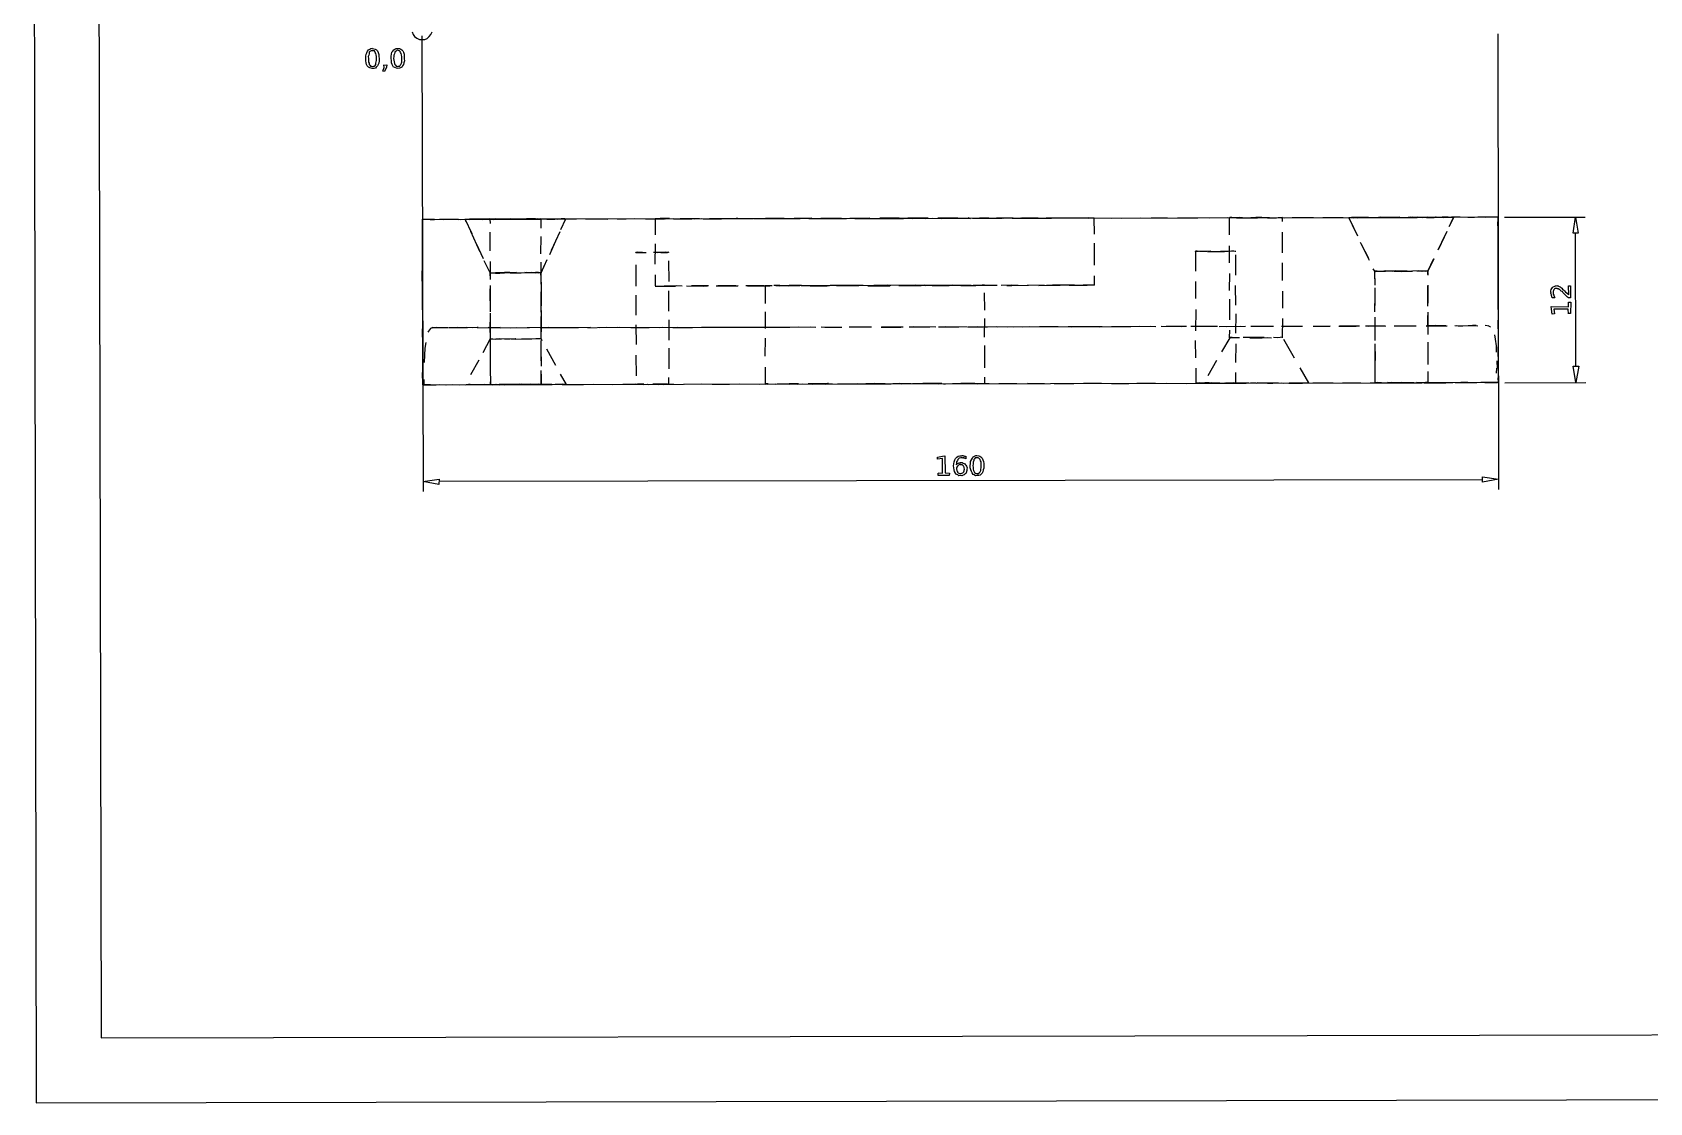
# Model space of a CAD drawing. Header units: millimetres. Extents: x 0 to 500, y -1 to 330.
# Drawn here: x -0.3 to 250, y -0.5 to 165.2 of the extents above; entities that cross this region are included whole.
import ezdxf

# ---------------------------------------------------------------- set-up
doc = ezdxf.new("R2010")
doc.units = ezdxf.units.MM

msp = doc.modelspace()

# ---------------------------------------------------------------- linework, layer by layer
for points in [[(0.29, -0.51), (500.33, 0.45), (499.69, 330.45), (-0.32, 329.51)], [(10.33, 9.51), (490.29, 10.46), (489.73, 320.47), (9.67, 319.52)], [(238.16, 134.06), (238.52, 136.58), (238.95, 134.08)], [(239.03, 113.47), (238.57, 110.97), (238.18, 113.49)], [(62.62, 95.2), (60.11, 95.66), (62.64, 96.02)], [(224.13, 96.36), (226.61, 95.98), (224.15, 95.55)]]:
    msp.add_lwpolyline(points, close=True)
for points in [[(58.47, 165.25), (58.6, 164.82), (58.85, 164.53), (59.18, 164.26), (59.59, 164.08), (59.98, 164.06), (60.43, 164.08), (60.81, 164.22), (61.12, 164.5), (61.37, 164.85), (61.54, 165.23)], [(59.98, 164.62), (60.16, 94.11)], [(226.53, 164.96), (226.62, 94.42)], [(52.3, 162.66), (52.52, 162.63), (52.73, 162.57), (52.95, 162.47), (53.08, 162.28), (53.19, 162.07), (53.31, 161.75), (53.31, 161.45), (53.34, 161.12), (53.34, 160.76), (53.3, 160.42), (53.2, 160.17), (53.11, 159.99), (52.92, 159.78), (52.77, 159.63), (52.56, 159.58), (52.29, 159.56), (52.11, 159.6), (51.9, 159.66), (51.73, 159.76), (51.52, 159.98), (51.41, 160.18), (51.37, 160.46), (51.28, 160.78), (51.29, 161.13), (51.3, 161.49), (51.36, 161.79), (51.44, 162.02), (51.55, 162.26), (51.72, 162.48), (51.9, 162.57), (52.06, 162.65), (52.32, 162.71)], [(52.28, 162.33), (52.13, 162.33), (52.04, 162.24), (51.94, 162.21), (51.81, 162.08), (51.81, 161.86), (51.74, 161.63), (51.66, 161.44), (51.69, 161.13), (51.69, 160.82), (51.72, 160.57), (51.79, 160.37), (51.82, 160.21), (51.92, 160.09), (52.04, 159.94), (52.19, 159.92), (52.3, 159.9), (52.47, 159.91), (52.61, 159.94), (52.72, 160.04), (52.82, 160.19), (52.85, 160.39), (52.88, 160.59), (52.96, 160.8), (52.95, 161.08), (52.95, 161.41), (52.91, 161.68), (52.84, 161.89), (52.75, 162.04), (52.69, 162.2), (52.62, 162.28), (52.47, 162.32), (52.33, 162.32)], [(56.27, 162.68), (56.51, 162.68), (56.7, 162.55), (56.87, 162.46), (57.01, 162.3), (57.14, 162.08), (57.24, 161.8), (57.24, 161.49), (57.25, 161.09), (57.28, 160.76), (57.2, 160.43), (57.11, 160.17), (56.98, 160), (56.89, 159.77), (56.67, 159.68), (56.51, 159.61), (56.27, 159.59), (56.04, 159.63), (55.79, 159.7), (55.6, 159.79), (55.46, 159.98), (55.36, 160.2), (55.27, 160.46), (55.25, 160.74), (55.21, 161.15), (55.23, 161.46), (55.28, 161.8), (55.34, 162.09), (55.45, 162.25), (55.61, 162.46), (55.77, 162.57), (56.01, 162.66), (56.22, 162.66)], [(56.26, 162.39), (56.1, 162.36), (55.99, 162.26), (55.83, 162.22), (55.78, 162.05), (55.73, 161.85), (55.64, 161.65), (55.61, 161.41), (55.6, 161.12), (55.64, 160.84), (55.67, 160.59), (55.72, 160.35), (55.76, 160.21), (55.88, 160.1), (56, 159.95), (56.11, 159.94), (56.22, 159.87), (56.36, 159.93), (56.55, 159.93), (56.61, 160.08), (56.71, 160.18), (56.81, 160.38), (56.86, 160.56), (56.85, 160.83), (56.86, 161.13), (56.86, 161.39), (56.81, 161.67), (56.77, 161.9), (56.68, 162.04), (56.63, 162.22), (56.51, 162.32), (56.37, 162.36), (56.23, 162.33)], [(54.08, 160.11), (54.54, 160.14), (54.51, 159.79), (54.18, 159.13), (53.92, 159.15), (54.11, 159.75), (54.08, 160.13)], [(60.03, 136.22), (60.14, 136.22), (60.35, 136.27), (60.76, 136.25), (61.25, 136.21), (61.9, 136.22), (62.7, 136.27), (63.56, 136.23), (64.56, 136.26), (65.7, 136.22), (66.83, 136.27), (68.06, 136.27), (69.35, 136.24), (70.73, 136.25), (72.04, 136.29)], [(60.08, 135.6), (60.06, 136.21)], [(60.11, 110.61), (60.08, 136.27)], [(60.08, 136.25), (60.16, 136.25), (60.36, 136.26), (60.7, 136.26), (61.25, 136.24), (61.87, 136.23), (61.93, 136.26)], [(63.38, 136.21), (63.54, 136.27), (64.58, 136.27), (65.66, 136.27), (65.96, 136.22)], [(66.64, 136.23), (66.87, 136.27), (67.45, 136.28), (68.35, 136.26), (69.35, 136.22)], [(66.65, 136.26), (66.86, 136.27), (67.46, 136.28), (68.36, 136.23), (69.33, 136.28)], [(66.83, 135.86), (66.66, 136.24)], [(67.74, 133.98), (66.67, 136.25)], [(67.28, 136.22), (68.06, 136.24), (69.37, 136.24), (70.69, 136.24), (70.77, 136.28)], [(70.41, 136.28), (69.62, 136.24), (68.37, 136.27), (67.42, 136.25), (67.32, 136.23)], [(70.86, 136.26), (69.61, 136.26), (68.38, 136.24), (67.5, 136.22)], [(73.65, 136.29), (73.61, 136.28), (72.71, 136.26), (71.97, 136.23), (71.39, 136.29), (70.9, 136.24), (70.58, 136.27), (70.49, 136.23)], [(70.5, 136.27), (70.58, 136.25), (70.87, 136.28), (71.33, 136.23), (71.96, 136.23), (72.73, 136.27), (73.48, 136.23)], [(70.5, 136.27), (70.53, 135.57)], [(70.72, 136.26), (71.08, 136.27), (72.7, 136.27), (73.42, 136.23)], [(70.97, 136.23), (71.09, 136.22), (72.71, 136.23), (73.56, 136.28)], [(74.56, 136.24), (74.44, 136.24), (72.73, 136.26), (71.94, 136.27)], [(72.04, 136.26), (75.09, 136.23)], [(72.08, 136.29), (214.04, 136.53)], [(75.13, 136.25), (74.46, 136.24), (72.69, 136.25), (72.45, 136.24)], [(74.79, 136.28), (76.19, 136.28), (77.83, 136.29), (77.96, 136.26)], [(75.14, 136.26), (75.33, 136.29), (76.18, 136.26), (76.9, 136.26), (77.58, 136.28), (78.02, 136.27), (78.33, 136.24), (78.4, 136.27)], [(75.16, 136.23), (76.2, 136.25), (77.83, 136.27), (78.08, 136.26)], [(78.4, 136.27), (78.34, 136.28), (77.99, 136.27), (77.55, 136.3), (76.96, 136.29), (76.15, 136.28), (75.32, 136.27)], [(79.36, 136.24), (79.32, 136.25), (77.81, 136.28), (76.17, 136.26), (76, 136.24)], [(76.39, 136.27), (79.33, 136.3)], [(79.74, 136.25), (79.32, 136.27), (77.84, 136.29), (76.82, 136.27)], [(78.41, 134.83), (78.45, 136.27)], [(79.32, 136.25), (80.56, 136.27), (81.49, 136.28), (82.09, 136.28), (82.27, 136.26)], [(79.56, 136.28), (80.56, 136.28), (81.45, 136.29), (82.04, 136.25), (82.24, 136.26)], [(82.24, 136.25), (82.08, 136.29), (81.51, 136.28), (80.79, 136.27)], [(80.93, 136.25), (83.91, 136.28)], [(82.25, 136.25), (82.07, 136.28), (81.52, 136.29), (81.17, 136.27)], [(81.5, 134.65), (82.23, 136.3)], [(82.07, 135.84), (82.24, 136.3)], [(85.29, 136.28), (88.73, 136.26)], [(90.27, 136.27), (92.92, 136.33)], [(94.56, 136.29), (97.52, 136.3)], [(96.04, 136.28), (96.94, 136.33), (97.67, 136.29)], [(96.08, 136.34), (96.09, 133.8)], [(98.28, 136.34), (96.87, 136.33), (96.09, 136.3)], [(98.93, 136.28), (99.45, 136.28), (101.76, 136.29)], [(98.98, 136.33), (102.21, 136.3)], [(102.96, 136.29), (99.96, 136.32)], [(103.26, 136.34), (103.49, 136.29), (105.82, 136.32)], [(103.72, 136.31), (106.37, 136.3)], [(107.29, 136.3), (104.47, 136.32)], [(107.33, 136.35), (108.83, 136.33), (109.94, 136.33)], [(107.95, 136.35), (111.17, 136.36)], [(111.8, 136.31), (108.87, 136.34), (108.6, 136.35)], [(111.31, 136.34), (113.84, 136.35)], [(112.88, 136.33), (116.23, 136.36)], [(116.04, 136.34), (115.32, 136.34), (113.17, 136.36)], [(115.21, 136.34), (115.31, 136.37), (118.53, 136.33)], [(117.57, 136.38), (120.86, 136.37)], [(120.31, 136.38), (117.6, 136.37)], [(119.85, 136.37), (122.52, 136.33), (122.73, 136.38)], [(124.91, 136.37), (122.46, 136.36), (121.71, 136.37)], [(122.33, 136.35), (125.67, 136.35)], [(124.4, 136.37), (127.45, 136.39)], [(129.3, 136.38), (126.23, 136.36)], [(126.98, 136.34), (129.88, 136.34)], [(128.88, 136.36), (130.04, 136.37), (132.27, 136.37)], [(133.84, 136.41), (130.84, 136.38)], [(131.53, 136.36), (134.53, 136.35)], [(133.67, 136.41), (136.38, 136.39)], [(138.32, 136.38), (137.64, 136.41), (135.21, 136.38)], [(135.88, 136.36), (138.97, 136.4)], [(137.86, 136.35), (140.57, 136.39)], [(143, 136.41), (139.83, 136.39)], [(140.46, 136.36), (143.82, 136.41)], [(142.01, 136.41), (144.83, 136.37), (144.87, 136.4)], [(147.65, 136.44), (144.81, 136.37), (144.5, 136.43)], [(145.19, 136.41), (148.6, 136.42)], [(146.48, 136.41), (149.8, 136.42)], [(151.49, 136.42), (151.23, 136.42), (148.92, 136.42)], [(149.97, 136.38), (152.65, 136.43)], [(151.35, 136.39), (154.73, 136.39)], [(155.34, 136.41), (152.78, 136.41)], [(154.08, 136.38), (157.4, 136.42)], [(156.41, 136.4), (156.61, 136.44), (159.42, 136.45)], [(159.68, 136.42), (156.66, 136.42), (156.63, 136.4)], [(159.03, 136.43), (162.05, 136.43)], [(160.81, 136.45), (163.2, 136.42), (163.69, 136.43)], [(164.04, 136.42), (163.17, 136.46), (161.22, 136.4)], [(163.44, 136.44), (166.78, 136.42)], [(164.07, 133.95), (164.03, 136.46)], [(168.28, 136.42), (171.23, 136.47)], [(172.87, 136.43), (175.4, 136.47)], [(176.94, 136.48), (180.08, 136.44)], [(181.82, 136.47), (184.59, 136.51)], [(184.91, 136.44), (184.93, 133.8)], [(186.99, 136.45), (186.46, 136.49), (185.8, 136.45), (185.32, 136.49), (185.05, 136.49), (184.96, 136.45)], [(186.04, 136.47), (189.3, 136.47)], [(186.39, 136.48), (186.48, 136.45), (187.26, 136.48), (188.15, 136.5), (189.06, 136.45), (189.1, 136.49)], [(191.14, 136.46), (190.83, 136.45), (190, 136.49), (189.04, 136.49), (188.35, 136.45)], [(190.67, 136.52), (190.88, 136.46), (191.6, 136.46), (192.25, 136.46), (192.77, 136.51), (193.04, 136.47), (193.17, 136.47)], [(190.76, 136.51), (193.43, 136.46)], [(193.18, 136.52), (193.05, 136.46), (192.76, 136.46), (192.51, 136.47)], [(193.19, 135.91), (193.2, 136.47)], [(194.68, 136.5), (197.96, 136.5)], [(199.44, 136.49), (202.55, 136.52)], [(203.45, 136.5), (203.63, 136.5), (204.23, 136.5), (204.71, 136.48)], [(203.46, 136.53), (203.62, 136.5), (204.24, 136.48), (204.99, 136.54)], [(204.55, 134.23), (203.46, 136.53)], [(204.83, 133.62), (203.65, 136.11)], [(206.74, 136.48), (206.48, 136.52), (205.21, 136.53), (204.23, 136.53), (203.91, 136.49)], [(206.44, 136.53), (205.23, 136.49), (204.22, 136.49), (203.93, 136.54)], [(204.19, 136.53), (207.67, 136.5)], [(206.3, 136.52), (206.52, 136.5), (207.99, 136.52), (209.02, 136.54)], [(206.5, 136.53), (206.52, 136.53), (208, 136.52), (209.74, 136.52), (209.88, 136.55)], [(211.32, 136.55), (209.76, 136.51), (208.05, 136.53), (208.02, 136.54)], [(211.36, 136.55), (209.73, 136.5), (208.36, 136.54)], [(209.36, 136.51), (212.62, 136.5)], [(210.7, 136.55), (211.54, 136.5), (213.38, 136.56), (214.05, 136.56)], [(211.62, 136.52), (213.35, 136.56), (214.8, 136.53)], [(215.66, 136.54), (215.1, 136.51), (213.36, 136.54), (212.64, 136.52)], [(215.81, 136.53), (215.09, 136.53), (213.34, 136.53), (212.97, 136.56)], [(226.52, 136.56), (226.51, 136.53), (226.24, 136.57), (225.89, 136.56), (225.33, 136.56), (224.65, 136.52), (223.83, 136.57), (222.89, 136.53), (221.87, 136.52), (220.69, 136.56), (219.45, 136.57), (218.21, 136.51), (216.86, 136.56), (215.44, 136.53), (214.02, 136.57)], [(217.94, 136.52), (216.83, 136.55), (215.45, 136.52), (215.32, 136.52)], [(215.46, 136.5), (216.65, 136.52), (217.91, 136.56), (218.15, 136.51)], [(216.4, 136.5), (216.62, 136.56), (217.89, 136.55), (218.9, 136.55), (219.06, 136.54)], [(219.66, 136.57), (219.48, 136.51), (218.85, 136.52), (217.92, 136.51), (216.96, 136.56)], [(219.66, 136.53), (219.5, 136.53), (218.84, 136.57), (217.89, 136.57), (217.48, 136.53)], [(218.98, 135.11), (219.68, 136.52)], [(219.28, 135.77), (219.67, 136.56)], [(222, 136.52), (221.88, 136.51), (220.7, 136.57), (219.47, 136.56), (219.34, 136.55)], [(226.57, 136.58), (226.44, 136.58), (226.27, 136.58), (225.82, 136.57), (225.29, 136.54), (224.66, 136.58), (223.85, 136.58), (223.39, 136.55)], [(226.52, 135.24), (226.55, 136.54)], [(226.6, 110.92), (226.56, 136.54)], [(227.56, 136.57), (240.04, 136.58)], [(60.06, 131.25), (60.08, 134.14)], [(68.94, 131.24), (67.57, 134.33)], [(70.48, 134.24), (70.51, 131.36)], [(78.39, 130.86), (78.43, 133.54)], [(79.76, 130.76), (80.85, 133.24)], [(80.01, 131.44), (81.35, 134.33)], [(193.2, 131.04), (193.2, 134.22)], [(217.26, 131.5), (218.43, 133.87)], [(217.35, 131.66), (218.64, 134.37)], [(226.6, 130.41), (226.55, 133.69)], [(238.59, 113.45), (238.55, 134.06)], [(69.52, 130.09), (68.43, 132.41)], [(93.05, 131.13), (93.11, 131.1), (93.33, 131.09), (93.69, 131.09), (94.22, 131.11), (94.69, 131.07)], [(94.09, 131.12), (93.7, 131.11), (93.39, 131.12), (93.13, 131.1), (93.07, 131.07)], [(98.21, 131.09), (98.12, 131.12), (97.96, 131.09), (97.74, 131.13), (97.39, 131.1), (97.02, 131.1), (96.56, 131.08), (96.09, 131.07), (95.8, 131.08)], [(96.09, 132.45), (96.04, 129.29)], [(96.38, 131.08), (96.57, 131.12), (96.96, 131.1), (97.37, 131.09), (97.74, 131.08), (97.99, 131.11), (98.14, 131.13), (98.16, 131.11)], [(164.09, 129.14), (164.06, 132.51)], [(179.68, 131.25), (179.76, 131.28), (179.97, 131.3), (180.17, 131.3)], [(179.72, 131.27), (179.69, 128.19)], [(182.06, 131.27), (181.45, 131.23), (180.84, 131.24), (180.34, 131.26), (179.97, 131.28), (179.73, 131.28), (179.7, 131.24)], [(181.55, 131.26), (182.14, 131.26), (182.82, 131.26), (183.5, 131.25), (184.2, 131.24), (184.48, 131.28)], [(185.93, 131.25), (185.87, 131.25), (185.65, 131.3), (185.26, 131.27), (184.75, 131.26), (184.18, 131.26), (183.63, 131.27)], [(184.9, 132.12), (184.91, 129.49)], [(185.96, 127.57), (185.97, 130.72)], [(206.66, 129.85), (205.27, 132.64)], [(206.53, 130.14), (205.37, 132.45)], [(215.66, 128.22), (216.6, 130.17)], [(215.7, 128.24), (216.63, 130.18)], [(60.04, 126.63), (60.08, 129.89)], [(70.53, 127.96), (69.6, 129.82)], [(70.52, 127.95), (70.05, 128.87)], [(70.48, 127.93), (70.64, 127.9), (70.94, 127.93), (71.34, 127.95), (71.99, 127.94), (72.75, 127.95), (73.04, 127.97)], [(70.49, 127.96), (70.53, 126.93)], [(70.5, 127.95), (70.51, 127.61)], [(70.54, 129.69), (70.52, 127.12)], [(70.54, 127.91), (70.59, 127.94), (70.9, 127.92), (71.39, 127.91), (72.01, 127.91), (72.16, 127.97)], [(74.2, 127.94), (73.56, 127.97), (72.78, 127.97), (71.98, 127.94), (71.38, 127.96), (71.37, 127.96)], [(74.62, 127.98), (74.49, 127.95), (73.62, 127.95), (72.77, 127.94), (72.03, 127.95), (71.68, 127.94)], [(73.65, 127.92), (74.46, 127.93), (75.33, 127.92), (76.22, 127.97), (76.22, 127.92)], [(74.62, 127.96), (75.34, 127.96), (76.17, 127.98), (76.94, 127.98), (77.51, 127.96)], [(78.4, 127.94), (78.31, 127.92), (78.05, 127.94), (77.57, 127.95), (76.97, 127.97), (76.22, 127.92), (75.88, 127.98)], [(78.45, 127.97), (78.33, 127.93), (78.02, 127.98), (77.55, 127.98), (76.93, 127.92), (76.17, 127.98), (75.92, 127.93)], [(77.85, 127.98), (78.01, 127.96), (78.34, 127.98), (78.46, 127.92)], [(78.42, 127.09), (78.4, 127.97)], [(78.43, 126.2), (78.42, 129.58)], [(78.43, 127.93), (79.36, 130.01)], [(78.43, 127.93), (79.06, 129.31)], [(93.1, 129.2), (93.07, 125.89)], [(98.23, 126.61), (98.21, 129.82)], [(184.96, 127.86), (184.94, 125.22)], [(193.17, 126.78), (193.16, 129.47)], [(207.45, 128.22), (207.21, 128.58)], [(207.41, 128.18), (207.44, 127)], [(207.43, 128.2), (207.58, 128.17), (207.88, 128.21), (208.35, 128.19), (209.02, 128.19), (209.14, 128.2)], [(207.44, 128.22), (207.45, 126.03)], [(207.78, 128.2), (207.55, 128.21), (207.45, 128.2)], [(207.48, 128.19), (207.56, 128.2), (207.85, 128.23), (208.33, 128.2), (208.98, 128.23)], [(211.83, 128.21), (211.55, 128.17), (210.68, 128.18), (209.75, 128.18), (208.97, 128.22), (208.87, 128.2)], [(212.48, 128.21), (211.6, 128.18), (210.67, 128.23), (209.8, 128.21), (209.09, 128.23)], [(210.24, 128.18), (210.67, 128.24), (211.54, 128.17), (212.47, 128.19), (213.25, 128.18)], [(210.47, 128.2), (210.64, 128.18), (211.56, 128.2), (212.51, 128.2), (213.1, 128.24)], [(215.69, 128.21), (215.62, 128.23), (215.28, 128.22), (214.78, 128.21), (214.16, 128.23), (213.36, 128.2), (213.32, 128.19)], [(215.69, 128.24), (215.61, 128.23), (215.27, 128.21), (214.79, 128.2), (214.12, 128.19), (213.98, 128.19)], [(214.69, 128.18), (214.81, 128.25), (215.29, 128.2), (215.62, 128.24), (215.69, 128.19)], [(214.83, 128.21), (215.28, 128.25), (215.62, 128.19), (215.67, 128.2)], [(215.69, 127.68), (215.71, 128.23)], [(215.71, 127.59), (215.69, 128.23)], [(226.54, 126.32), (226.6, 129.13)], [(70.48, 125.22), (70.52, 121.93)], [(70.51, 125.44), (70.55, 122.23)], [(70.55, 126), (70.53, 123.17)], [(78.45, 123.57), (78.46, 126.51)], [(78.47, 122.82), (78.46, 125.73)], [(96.06, 127.63), (96.1, 125.92)], [(96.1, 125.89), (96.94, 125.9), (99.23, 125.89)], [(100.24, 125.9), (99.41, 125.93), (97.49, 125.9)], [(100.93, 125.93), (103.53, 125.89), (104.2, 125.92)], [(104.32, 125.95), (103.48, 125.93), (101.69, 125.91)], [(105.53, 125.94), (108.86, 125.95), (108.95, 125.9)], [(108.54, 125.95), (105.76, 125.92)], [(112.96, 125.93), (110.09, 125.92)], [(110.36, 125.92), (113.36, 125.95)], [(113.06, 125.94), (113.49, 125.91), (113.83, 125.91)], [(113.1, 125.94), (113.11, 123.18)], [(114.19, 125.92), (113.53, 125.94), (113.11, 125.95)], [(117.23, 125.95), (115.35, 125.96), (114.46, 125.96)], [(114.73, 125.97), (115.34, 125.92), (117.94, 125.97)], [(115.44, 125.98), (116.79, 125.93), (118.48, 125.96)], [(118.71, 125.96), (116.82, 125.98), (115.85, 125.95)], [(121.86, 125.92), (118.67, 125.93)], [(119.4, 125.98), (122.47, 125.95)], [(120.05, 125.94), (122.7, 125.93), (123.06, 125.96)], [(123.65, 125.97), (122.71, 125.92), (120.37, 125.93)], [(126.28, 125.96), (123.15, 125.98)], [(124.19, 125.93), (127.25, 125.96)], [(124.66, 125.97), (126.29, 125.99), (127.56, 125.93)], [(128.27, 125.99), (126.31, 125.98), (125.01, 125.96)], [(130.51, 125.95), (130.05, 125.95), (127.61, 125.96)], [(129, 125.95), (130.08, 125.95), (132.38, 125.95)], [(129.24, 126), (130.04, 125.94), (132.44, 126)], [(132.53, 126), (130.07, 125.98), (129.93, 125.97)], [(135, 125.96), (132.08, 126.01)], [(133.77, 125.99), (136.38, 126.01)], [(136.41, 126.01), (133.88, 125.96), (133.82, 126)], [(133.9, 125.94), (137.24, 126)], [(139, 125.97), (137.66, 125.96), (136.38, 125.97)], [(140.77, 126), (140.66, 126), (137.75, 126.01)], [(137.92, 125.99), (140.59, 126.02)], [(138.96, 125.97), (140.65, 125.96), (141.6, 126)], [(143.82, 125.98), (140.42, 125.96)], [(142.06, 126.02), (144.64, 126.03)], [(144.99, 125.99), (143.36, 125.99), (142.09, 126.01)], [(142.97, 126.02), (143.4, 125.98), (145.37, 125.98), (145.69, 126)], [(148.05, 125.97), (145.28, 125.96)], [(146.05, 126.01), (149.02, 126.02)], [(147.06, 126.03), (146.67, 126.01)], [(152.24, 126), (151.25, 126.04), (149.61, 125.99)], [(150.52, 126), (151.28, 126), (153.88, 126.04)], [(156.33, 125.99), (153.69, 126.04)], [(155.47, 125.99), (156.63, 126.05), (158.74, 126.05)], [(160.96, 126.02), (160.68, 126.04), (157.57, 126.04)], [(160.14, 126.01), (160.69, 126.02), (162.94, 126.02)], [(164.06, 126.03), (163.25, 126.04), (162.33, 126.04)], [(164.08, 126.03), (164.1, 127.46)], [(179.71, 126.59), (179.71, 123.97)], [(185.93, 122.92), (185.92, 125.96)], [(207.46, 125.63), (207.49, 122.86)], [(215.67, 122.76), (215.67, 125.93)], [(215.71, 123.24), (215.7, 126.05)], [(237.47, 124.52), (237.44, 125.93), (237.77, 125.95), (237.75, 124.08), (237.46, 124.06), (237.28, 124.15), (237.18, 124.3), (236.99, 124.49), (236.76, 124.67), (236.59, 124.89), (236.49, 125.03), (236.33, 125.09), (236.27, 125.16), (236.16, 125.27), (236.1, 125.38), (235.96, 125.38), (235.88, 125.46), (235.8, 125.46), (235.73, 125.49), (235.7, 125.53), (235.57, 125.52), (235.47, 125.51), (235.38, 125.52), (235.29, 125.44), (235.23, 125.34), (235.13, 125.24), (235.13, 125.19), (235.07, 125.07), (235.09, 124.92), (235.06, 124.83), (235.09, 124.74), (235.08, 124.63), (235.16, 124.49), (235.15, 124.41), (235.25, 124.32), (235.29, 124.19), (235.35, 124.06), (234.95, 124.08), (234.87, 124.2), (234.85, 124.29), (234.83, 124.43), (234.8, 124.55), (234.78, 124.6), (234.73, 124.75), (234.75, 124.81), (234.71, 124.94), (234.72, 125.15), (234.78, 125.37), (234.87, 125.51), (234.96, 125.68), (235.06, 125.77), (235.24, 125.84), (235.41, 125.91), (235.54, 125.93), (235.65, 125.96), (235.75, 125.93), (235.83, 125.91), (235.92, 125.87), (236.01, 125.8), (236.13, 125.77), (236.22, 125.71), (236.3, 125.6), (236.38, 125.61), (236.4, 125.55), (236.53, 125.39), (236.65, 125.33), (236.8, 125.14), (236.98, 124.97), (237.22, 124.8), (237.45, 124.56)], [(60.08, 122.21), (60.06, 125.12)], [(78.41, 121.85), (78.43, 124.71)], [(93.11, 124.49), (93.1, 121.38)], [(98.19, 122.03), (98.17, 125.15)], [(147.11, 122.18), (147.07, 124.85)], [(184.97, 123.85), (184.96, 120.67)], [(193.22, 122.48), (193.22, 125.08)], [(207.47, 124.56), (207.43, 121.92)], [(226.57, 122.26), (226.56, 125.05)], [(237.44, 121.62), (237.41, 122.3), (235.16, 122.3), (235.28, 121.59), (234.91, 121.56), (234.81, 122.31), (234.76, 122.74), (237.45, 122.69), (237.42, 123.41), (237.81, 123.39), (237.75, 121.63), (237.47, 121.63)], [(60.09, 117.97), (60.11, 120.59)], [(70.52, 121.69), (70.51, 119.04)], [(70.51, 120.28), (70.56, 117.04)], [(70.52, 120.56), (70.54, 117.94)], [(78.44, 118.04), (78.44, 121.19)], [(78.44, 117.7), (78.44, 120.38)], [(78.48, 118.82), (78.47, 122.12)], [(98.22, 117.54), (98.24, 120.68)], [(113.1, 121.89), (113.09, 119.3)], [(147.06, 117.99), (147.09, 120.89)], [(179.74, 122.29), (179.69, 118.97)], [(185.95, 118.58), (185.98, 121.58)], [(193.18, 117.9), (193.22, 120.87)], [(207.46, 120.2), (207.45, 117.45)], [(207.49, 121.1), (207.46, 118.46)], [(215.72, 118.4), (215.68, 121.33)], [(215.71, 118.61), (215.74, 121.85)], [(226.62, 117.83), (226.56, 120.64)], [(61.69, 119.47), (61.31, 119.31), (61, 118.89), (60.91, 118.74)], [(61.67, 119.43), (62.69, 119.46)], [(64.04, 119.41), (63.9, 119.44), (63.3, 119.44), (62.72, 119.42), (62.17, 119.47), (61.72, 119.41)], [(64.15, 119.46), (67.01, 119.48)], [(68.66, 119.46), (68.53, 119.47), (67.73, 119.43), (66.85, 119.46), (66.12, 119.43), (65.53, 119.48)], [(68.59, 119.42), (72.05, 119.49)], [(70.54, 117.72), (69.38, 115.58)], [(72.07, 119.49), (71.22, 119.43), (70.29, 119.48), (70.24, 119.43)], [(70.56, 117.73), (70.61, 117.72), (70.95, 117.71), (71.38, 117.69), (72.02, 117.71), (72.24, 117.68)], [(74.5, 117.71), (74.48, 117.7), (73.61, 117.67), (72.76, 117.69), (72.02, 117.72), (71.41, 117.67)], [(72.09, 119.44), (74.65, 119.49)], [(73.67, 119.43), (76.63, 119.48)], [(73.78, 117.72), (74.48, 117.68), (75.39, 117.71), (76.21, 117.74), (76.94, 117.7)], [(78.45, 117.69), (78.32, 117.72), (78.05, 117.73), (77.61, 117.72), (76.99, 117.68), (76.23, 117.68), (75.82, 117.68)], [(76.26, 119.49), (79.57, 119.51)], [(78.28, 119.47), (81.48, 119.46)], [(78.58, 117.44), (78.46, 117.69)], [(81.12, 119.47), (84.21, 119.46)], [(82.93, 119.5), (86.09, 119.52)], [(85.68, 119.45), (88.61, 119.51)], [(87.4, 119.46), (90.62, 119.51)], [(90.27, 119.52), (92.96, 119.47)], [(92.3, 119.48), (95.17, 119.48)], [(93.11, 119.89), (93.12, 116.84)], [(94.28, 119.48), (97.26, 119.53)], [(96.77, 119.47), (99.47, 119.53)], [(98.83, 119.48), (101.88, 119.49)], [(100.75, 119.48), (103.42, 119.53)], [(103.27, 119.54), (106.38, 119.54)], [(105.16, 119.52), (107.91, 119.52)], [(107.82, 119.52), (110.76, 119.54)], [(109.61, 119.52), (112.84, 119.51)], [(112.17, 119.54), (115.36, 119.55)], [(113.11, 117.83), (113.07, 115.04)], [(114.09, 119.51), (116.86, 119.51)], [(116.91, 119.51), (120.12, 119.56)], [(118.27, 119.57), (120.97, 119.55)], [(121.77, 119.59), (124.45, 119.55)], [(122.32, 119.52), (124.96, 119.53)], [(126.1, 119.59), (129.47, 119.59)], [(126.5, 119.58), (129.54, 119.59)], [(131.05, 119.54), (134.11, 119.55)], [(131.12, 119.58), (134.47, 119.56)], [(135.41, 119.59), (138.57, 119.56)], [(136.1, 119.62), (139.54, 119.56)], [(139.94, 119.6), (143.07, 119.6)], [(140.99, 119.61), (144.35, 119.57)], [(144.47, 119.57), (147.5, 119.57)], [(145.96, 119.63), (149.06, 119.6)], [(148.93, 119.61), (151.59, 119.58)], [(150.64, 119.6), (154.02, 119.64)], [(152.99, 119.6), (155.55, 119.61)], [(155.6, 119.61), (158.45, 119.65)], [(157.11, 119.64), (160.57, 119.59)], [(159.99, 119.62), (163.15, 119.61)], [(162.27, 119.61), (165.24, 119.65)], [(164.83, 119.6), (168.28, 119.65)], [(166.7, 119.63), (169.68, 119.64)], [(169.61, 119.63), (172.72, 119.68)], [(171.04, 119.68), (173.59, 119.65)], [(174.38, 119.66), (177.61, 119.64)], [(175.15, 119.69), (178.31, 119.67)], [(178.98, 119.66), (181.96, 119.68)], [(179.8, 119.7), (183.11, 119.67)], [(183.37, 119.64), (186.63, 119.7)], [(185, 117.9), (183.73, 115.69)], [(184.47, 119.65), (187.47, 119.69)], [(184.97, 119.08), (184.94, 117.9)], [(185.82, 117.9), (185.37, 117.94), (185.1, 117.92), (184.99, 117.92)], [(185, 117.92), (185.07, 117.92), (185.4, 117.91), (185.88, 117.91), (186.52, 117.93), (186.52, 117.93)], [(190.36, 117.92), (190.04, 117.95), (189.07, 117.91), (188.17, 117.92), (187.32, 117.94), (187.1, 117.91)], [(188.07, 117.93), (188.16, 117.9), (189.08, 117.9), (190.02, 117.89), (190.9, 117.92), (191.48, 117.9)], [(188.28, 119.66), (191.64, 119.69)], [(189, 119.71), (191.76, 119.7)], [(193.2, 117.91), (193.14, 117.96), (192.8, 117.93), (192.34, 117.9), (191.78, 117.94)], [(193.04, 119.67), (196.29, 119.71)], [(193.16, 119.7), (196.18, 119.69)], [(197.92, 119.69), (200.54, 119.72)], [(197.98, 119.7), (200.57, 119.67)], [(201.88, 119.7), (204.6, 119.69)], [(202.01, 119.73), (205.08, 119.73)], [(206, 119.75), (209.04, 119.72)], [(206.43, 119.7), (209.17, 119.72)], [(210.47, 119.75), (213.89, 119.72)], [(210.68, 119.75), (213.52, 119.76)], [(215.39, 119.71), (218.65, 119.73)], [(218.5, 119.75), (217.8, 119.72), (216.86, 119.77), (215.98, 119.74), (215.46, 119.72)], [(223.17, 119.78), (222.59, 119.78), (221.9, 119.72), (221.1, 119.71), (220.36, 119.71), (219.87, 119.72)], [(220.04, 119.77), (223.42, 119.74)], [(224.93, 119.75), (224.57, 119.77)], [(224.94, 119.78), (225.29, 119.64), (225.37, 119.55)], [(225.97, 118.33), (226.11, 117.65), (226.25, 116.62), (226.26, 115.66)], [(60.12, 113.98), (60.12, 116.61)], [(60.56, 117.16), (60.45, 116.3), (60.4, 115.21), (60.35, 114.07)], [(70.56, 115.7), (70.52, 112.67)], [(70.56, 117.45), (70.54, 114.79)], [(78.42, 114.33), (78.45, 117.47)], [(78.47, 113.51), (78.42, 116.43)], [(80.68, 113.62), (79.3, 116.12)], [(93.1, 115.18), (93.12, 112)], [(98.22, 113.09), (98.22, 116.26)], [(147.12, 113.26), (147.09, 116.68)], [(179.68, 117.47), (179.72, 114.8)], [(185.95, 114.04), (185.98, 116.93)], [(195.01, 114.71), (193.37, 117.63)], [(207.5, 115.78), (207.45, 112.88)], [(207.46, 116.96), (207.48, 114.25)], [(215.71, 114.23), (215.71, 117.22)], [(215.74, 113.75), (215.74, 116.77)], [(226.61, 113.41), (226.57, 116.5)], [(68.79, 114.44), (67.5, 112.17)], [(70.55, 113.27), (70.57, 110.67)], [(78.45, 110.66), (78.44, 112.8)], [(113.11, 113.34), (113.1, 110.73)], [(179.74, 113.21), (179.75, 110.87)], [(182.97, 114.36), (181.63, 112)], [(197.26, 110.93), (195.9, 113.25)], [(207.45, 112.85), (207.48, 110.89)], [(215.73, 110.92), (215.73, 112.68)], [(226.31, 112.41), (226.36, 113.18)], [(226.33, 114.31), (226.38, 113.12)], [(60.07, 110.64), (60.21, 110.6), (60.42, 110.67), (60.75, 110.65), (61.31, 110.67), (61.97, 110.63), (62.69, 110.64), (63.62, 110.63), (64.65, 110.67), (65.74, 110.63), (66.88, 110.64), (68.13, 110.65), (69.45, 110.65), (70.73, 110.66), (72.1, 110.67)], [(60.11, 110.64), (60.08, 112.5)], [(60.1, 110.66), (60.13, 110.64), (60.11, 110.64), (60.09, 110.62), (60.13, 110.66), (60.14, 110.62), (60.17, 110.63), (60.13, 110.67), (60.17, 110.62), (60.21, 110.61), (60.22, 110.62), (60.26, 110.61), (60.26, 110.66), (60.29, 110.66), (60.36, 110.64)], [(60.32, 110.61), (60.34, 111.42)], [(60.34, 110.63), (62.17, 110.61)], [(63.78, 110.62), (66.83, 110.64)], [(66.68, 110.61), (66.89, 110.66), (67.48, 110.66), (68.22, 110.65)], [(70.25, 110.63), (69.65, 110.66), (68.43, 110.62), (67.45, 110.67), (67.2, 110.65)], [(68.3, 110.65), (70.87, 110.68)], [(69.84, 110.66), (71.11, 110.65), (72.4, 110.68)], [(70.51, 110.68), (70.63, 110.64), (70.96, 110.63), (71.41, 110.69), (72.03, 110.62), (72.05, 110.64)], [(70.52, 110.65), (70.61, 110.68), (70.9, 110.67)], [(70.54, 111.09), (70.53, 110.63)], [(71.57, 110.68), (71.44, 110.63), (70.96, 110.63), (70.67, 110.65), (70.56, 110.66)], [(74.93, 110.64), (74.53, 110.65), (73.65, 110.63), (72.8, 110.67), (72.01, 110.67), (71.61, 110.63)], [(75.14, 110.7), (74.48, 110.68), (72.76, 110.68), (71.91, 110.66)], [(72.1, 110.68), (214.08, 110.91)], [(72.26, 110.68), (72.8, 110.63), (73.59, 110.66), (74.52, 110.68), (75.38, 110.66), (75.72, 110.67)], [(72.42, 110.65), (75.68, 110.65)], [(76.4, 110.64), (76.24, 110.64), (75.39, 110.69), (74.51, 110.66), (73.59, 110.64), (73.03, 110.63)], [(73.6, 110.64), (73.59, 110.66), (74.53, 110.68), (75.38, 110.65), (76.2, 110.64), (76.81, 110.65)], [(74.03, 110.65), (74.52, 110.65), (76.21, 110.64), (77.42, 110.68)], [(78.5, 110.69), (78.36, 110.69), (78.08, 110.67), (77.58, 110.68), (76.99, 110.66), (76.32, 110.67)], [(80.06, 110.68), (79.36, 110.68), (77.86, 110.68), (76.78, 110.69)], [(77.22, 110.69), (77.58, 110.68), (78.05, 110.69), (78.39, 110.7), (78.48, 110.66)], [(77.35, 110.67), (80.13, 110.66)], [(78.48, 110.69), (78.38, 110.65), (78.05, 110.7), (77.99, 110.68)], [(78.46, 110.65), (78.46, 112.25)], [(78.97, 110.65), (79.35, 110.65), (80.62, 110.7), (81.53, 110.69), (82.1, 110.7), (82.23, 110.69)], [(82.33, 110.66), (81.44, 112.23)], [(81.7, 110.65), (84.98, 110.66)], [(82.34, 110.68), (82.13, 110.67), (81.75, 110.71)], [(86.49, 110.72), (89.48, 110.66)], [(91.08, 110.72), (94.19, 110.7)], [(94.34, 110.72), (94.25, 110.71), (93.78, 110.69), (93.37, 110.71), (93.2, 110.67), (93.09, 110.71)], [(93.13, 110.7), (93.2, 110.73), (93.38, 110.72), (93.74, 110.73), (94.22, 110.67), (94.83, 110.72), (94.98, 110.68)], [(98.22, 110.72), (98.17, 110.68), (98.01, 110.7), (97.77, 110.7), (97.4, 110.71), (97.02, 110.7), (96.58, 110.7), (96.13, 110.71), (95.7, 110.73)], [(95.7, 110.69), (98.95, 110.69)], [(96.64, 110.68), (97, 110.71), (97.43, 110.68), (97.78, 110.69), (98.05, 110.73), (98.2, 110.72), (98.22, 110.7)], [(98.21, 110.69), (98.21, 111.75)], [(100.56, 110.73), (103.31, 110.75)], [(104.91, 110.72), (107.57, 110.71)], [(109.09, 110.74), (112.23, 110.72)], [(113.61, 110.71), (113.54, 110.77), (113.11, 110.74)], [(113.12, 110.73), (113.53, 110.75), (114.75, 110.73), (114.81, 110.77)], [(113.51, 110.7), (116.39, 110.75)], [(118.28, 110.78), (116.84, 110.78), (114.94, 110.71)], [(116.19, 110.75), (116.81, 110.71), (118.83, 110.76)], [(118.11, 110.73), (120.95, 110.76)], [(122.92, 110.79), (122.74, 110.79), (119.74, 110.75)], [(120.44, 110.73), (122.72, 110.74), (123.52, 110.77)], [(122.46, 110.72), (125.87, 110.78)], [(127.35, 110.77), (126.29, 110.73), (124.35, 110.76)], [(125.03, 110.77), (126.3, 110.77), (127.97, 110.78)], [(127.38, 110.78), (130.19, 110.74)], [(131.66, 110.77), (130.09, 110.8), (128.69, 110.76)], [(129.39, 110.76), (130.07, 110.77), (132.61, 110.77)], [(131.75, 110.76), (134.43, 110.79)], [(135.69, 110.78), (133.92, 110.8), (132.88, 110.75)], [(134.27, 110.77), (136.92, 110.8)], [(135.91, 110.8), (138.54, 110.8)], [(140.43, 110.8), (137.51, 110.81), (137.07, 110.76)], [(138.22, 110.81), (140.73, 110.76), (141.04, 110.76)], [(139.9, 110.75), (143.17, 110.83)], [(145.54, 110.81), (145.41, 110.83), (143.39, 110.81), (142.11, 110.77)], [(142.58, 110.82), (143.38, 110.82), (145.46, 110.83), (145.93, 110.77)], [(144.73, 110.82), (147.79, 110.81)], [(147.13, 110.78), (147.12, 111.8)], [(149.26, 110.8), (152.04, 110.81)], [(153.7, 110.85), (156.36, 110.83)], [(157.86, 110.81), (160.9, 110.82)], [(162.36, 110.85), (165.14, 110.85)], [(166.72, 110.82), (169.41, 110.82)], [(170.64, 110.86), (173.52, 110.86)], [(175.15, 110.84), (178.33, 110.83)], [(179.74, 110.87), (179.78, 110.87), (180.01, 110.88), (180.44, 110.88), (180.92, 110.87), (181.5, 110.87), (182.14, 110.9), (182.21, 110.85)], [(179.78, 110.85), (182.53, 110.87)], [(183.02, 110.85), (182.87, 110.85), (182.14, 110.89), (181.51, 110.86), (180.9, 110.86), (180.38, 110.89), (180.01, 110.86), (179.8, 110.88)], [(180.95, 110.85), (181.15, 110.88), (181.79, 110.84), (181.78, 110.84)], [(183.49, 110.85), (182.76, 110.86), (181.81, 110.9), (181.18, 110.9), (180.99, 110.87)], [(183.44, 110.9), (184.04, 110.85), (185.6, 110.85), (186.79, 110.91)], [(183.77, 110.85), (184.21, 110.91), (184.81, 110.86), (185.31, 110.9), (185.64, 110.9), (185.92, 110.88), (185.96, 110.85)], [(184.22, 110.86), (187.56, 110.87)], [(185.95, 110.84), (185.88, 110.88), (185.66, 110.88), (185.31, 110.88), (184.81, 110.87), (184.36, 110.84)], [(187.94, 110.91), (187.27, 110.85), (185.55, 110.9), (185, 110.87)], [(185.96, 110.89), (185.95, 112.5)], [(188.21, 110.92), (189.09, 110.89), (190.88, 110.88), (191.67, 110.86)], [(189.22, 110.87), (192, 110.91)], [(192.52, 110.9), (190.94, 110.85), (189.23, 110.9)], [(193.01, 110.91), (194.15, 110.87), (195.49, 110.86), (196.26, 110.86)], [(193.39, 110.88), (196.42, 110.92)], [(197.19, 110.88), (197.03, 110.88), (196.46, 110.87), (195.43, 110.87), (194.25, 110.92)], [(197.86, 110.89), (201.03, 110.91)], [(202.46, 110.92), (205.3, 110.92)], [(206.75, 110.93), (209.49, 110.92)], [(208.17, 110.9), (207.88, 110.95), (207.6, 110.92), (207.44, 110.91)], [(207.45, 110.89), (207.61, 110.95), (207.85, 110.95), (208.36, 110.92), (209.04, 110.92), (209.79, 110.96), (210.09, 110.92)], [(207.47, 110.91), (207.6, 110.94), (207.88, 110.95), (208.36, 110.9), (208.42, 110.93)], [(208.5, 110.92), (208.35, 110.89), (207.87, 110.89), (207.58, 110.94), (207.5, 110.93)], [(212.37, 110.89), (211.57, 110.96), (210.69, 110.94), (209.84, 110.94), (209.41, 110.95)], [(210.08, 110.94), (210.69, 110.93), (211.59, 110.94), (212.52, 110.9), (213.42, 110.92), (213.47, 110.91)], [(213.51, 110.9), (213.41, 110.93), (212.49, 110.92), (211.57, 110.95), (210.69, 110.9), (210.12, 110.95)], [(211.18, 110.9), (214.46, 110.94)], [(211.59, 110.94), (211.61, 110.9), (212.52, 110.91), (213.41, 110.94), (214.21, 110.91), (214.76, 110.93)], [(215.7, 110.9), (215.62, 110.97), (215.33, 110.96), (214.81, 110.92), (214.18, 110.92), (213.9, 110.96)], [(226.62, 110.96), (226.51, 110.95), (226.26, 110.96), (225.87, 110.96), (225.39, 110.98), (224.71, 110.95), (223.87, 110.97), (222.93, 110.92), (221.87, 110.98), (220.77, 110.97), (219.54, 110.93), (218.21, 110.92), (216.9, 110.93), (215.47, 110.91), (214.07, 110.91)], [(215.09, 110.92), (215.33, 110.93), (215.6, 110.92), (215.76, 110.91)], [(215.73, 110.94), (215.62, 110.95), (215.33, 110.95), (215.17, 110.91)], [(215.74, 110.94), (215.74, 112.24)], [(215.83, 110.94), (218.45, 110.92)], [(219.89, 110.96), (223.18, 110.91)], [(224.49, 110.96), (226.32, 110.93)], [(226.6, 110.97), (226.58, 110.98), (226.56, 110.98), (226.58, 110.93), (226.57, 110.93), (226.58, 110.94), (226.56, 110.92), (226.56, 110.92), (226.53, 110.97), (226.52, 110.97), (226.49, 110.98), (226.45, 110.98), (226.42, 110.94), (226.38, 110.95), (226.35, 110.96)], [(226.59, 110.95), (226.58, 111.71)], [(227.57, 110.93), (240.13, 110.97)], [(139.89, 96.96), (140.53, 96.95), (140.56, 99.22), (139.79, 99.1), (139.79, 99.42), (140.56, 99.58), (140.91, 99.6), (140.97, 96.96), (141.62, 96.91), (141.59, 96.57), (139.87, 96.59), (139.87, 96.91)], [(144.17, 99.55), (144.14, 99.16), (144.05, 99.18), (143.97, 99.21), (143.89, 99.28), (143.87, 99.29), (143.73, 99.3), (143.71, 99.27), (143.63, 99.28), (143.54, 99.32), (143.37, 99.29), (143.15, 99.23), (143.05, 99.17), (142.91, 99.03), (142.85, 98.87), (142.73, 98.68), (142.72, 98.46), (142.65, 98.22), (142.7, 98.29), (142.84, 98.39), (142.91, 98.42), (142.95, 98.49), (143.05, 98.5), (143.13, 98.54), (143.28, 98.54), (143.35, 98.58), (143.59, 98.58), (143.74, 98.48), (143.96, 98.45), (144.08, 98.29), (144.18, 98.18), (144.25, 98), (144.35, 97.76), (144.34, 97.53), (144.33, 97.33), (144.25, 97.18), (144.19, 96.94), (144.05, 96.83), (143.92, 96.69), (143.73, 96.62), (143.52, 96.54), (143.31, 96.57), (143.07, 96.53), (142.9, 96.66), (142.71, 96.73), (142.54, 96.95), (142.43, 97.17), (142.35, 97.45), (142.3, 97.74), (142.27, 98.06), (142.32, 98.4), (142.37, 98.71), (142.46, 99.01), (142.58, 99.22), (142.77, 99.41), (142.98, 99.54), (143.24, 99.63), (143.5, 99.64), (143.6, 99.68), (143.66, 99.67), (143.71, 99.66), (143.79, 99.59), (143.87, 99.59), (143.95, 99.57), (144.04, 99.54), (144.13, 99.55)], [(143.35, 98.25), (143.24, 98.27), (143.11, 98.22), (143.01, 98.15), (142.93, 98.05), (142.86, 97.99), (142.78, 97.84), (142.74, 97.73), (142.72, 97.55), (142.77, 97.43), (142.76, 97.3), (142.86, 97.18), (142.89, 97.05), (142.98, 96.99), (143.1, 96.93), (143.2, 96.87), (143.31, 96.86), (143.46, 96.87), (143.56, 96.94), (143.69, 96.97), (143.77, 97.05), (143.85, 97.16), (143.91, 97.28), (143.91, 97.4), (143.95, 97.57), (143.9, 97.74), (143.88, 97.82), (143.83, 97.99), (143.75, 98.08), (143.68, 98.17), (143.59, 98.24), (143.47, 98.24), (143.31, 98.23)], [(145.87, 99.68), (146.18, 99.63), (146.35, 99.55), (146.5, 99.46), (146.71, 99.24), (146.82, 99), (146.88, 98.75), (146.93, 98.45), (146.96, 98.07), (146.95, 97.72), (146.85, 97.44), (146.79, 97.14), (146.7, 96.93), (146.52, 96.79), (146.36, 96.62), (146.16, 96.55), (145.94, 96.55), (145.68, 96.54), (145.46, 96.66), (145.32, 96.74), (145.16, 96.96), (145.03, 97.18), (144.96, 97.44), (144.85, 97.77), (144.84, 98.08), (144.88, 98.44), (144.91, 98.74), (145.04, 99), (145.17, 99.27), (145.29, 99.44), (145.48, 99.57), (145.69, 99.65), (145.89, 99.66)], [(145.93, 99.32), (145.78, 99.29), (145.6, 99.29), (145.5, 99.13), (145.41, 99.05), (145.38, 98.87), (145.32, 98.64), (145.31, 98.36), (145.26, 98.06), (145.3, 97.84), (145.29, 97.53), (145.35, 97.32), (145.44, 97.15), (145.52, 97.03), (145.65, 96.93), (145.75, 96.87), (145.92, 96.87), (146.04, 96.85), (146.21, 96.97), (146.3, 97.02), (146.37, 97.15), (146.47, 97.32), (146.47, 97.55), (146.55, 97.78), (146.56, 98.08), (146.53, 98.39), (146.52, 98.67), (146.42, 98.83), (146.36, 99.03), (146.27, 99.16), (146.17, 99.23), (146.08, 99.31), (145.91, 99.3)], [(62.65, 95.67), (224.12, 95.93)]]:
    msp.add_lwpolyline(points)

doc.saveas('drawing.dxf')
